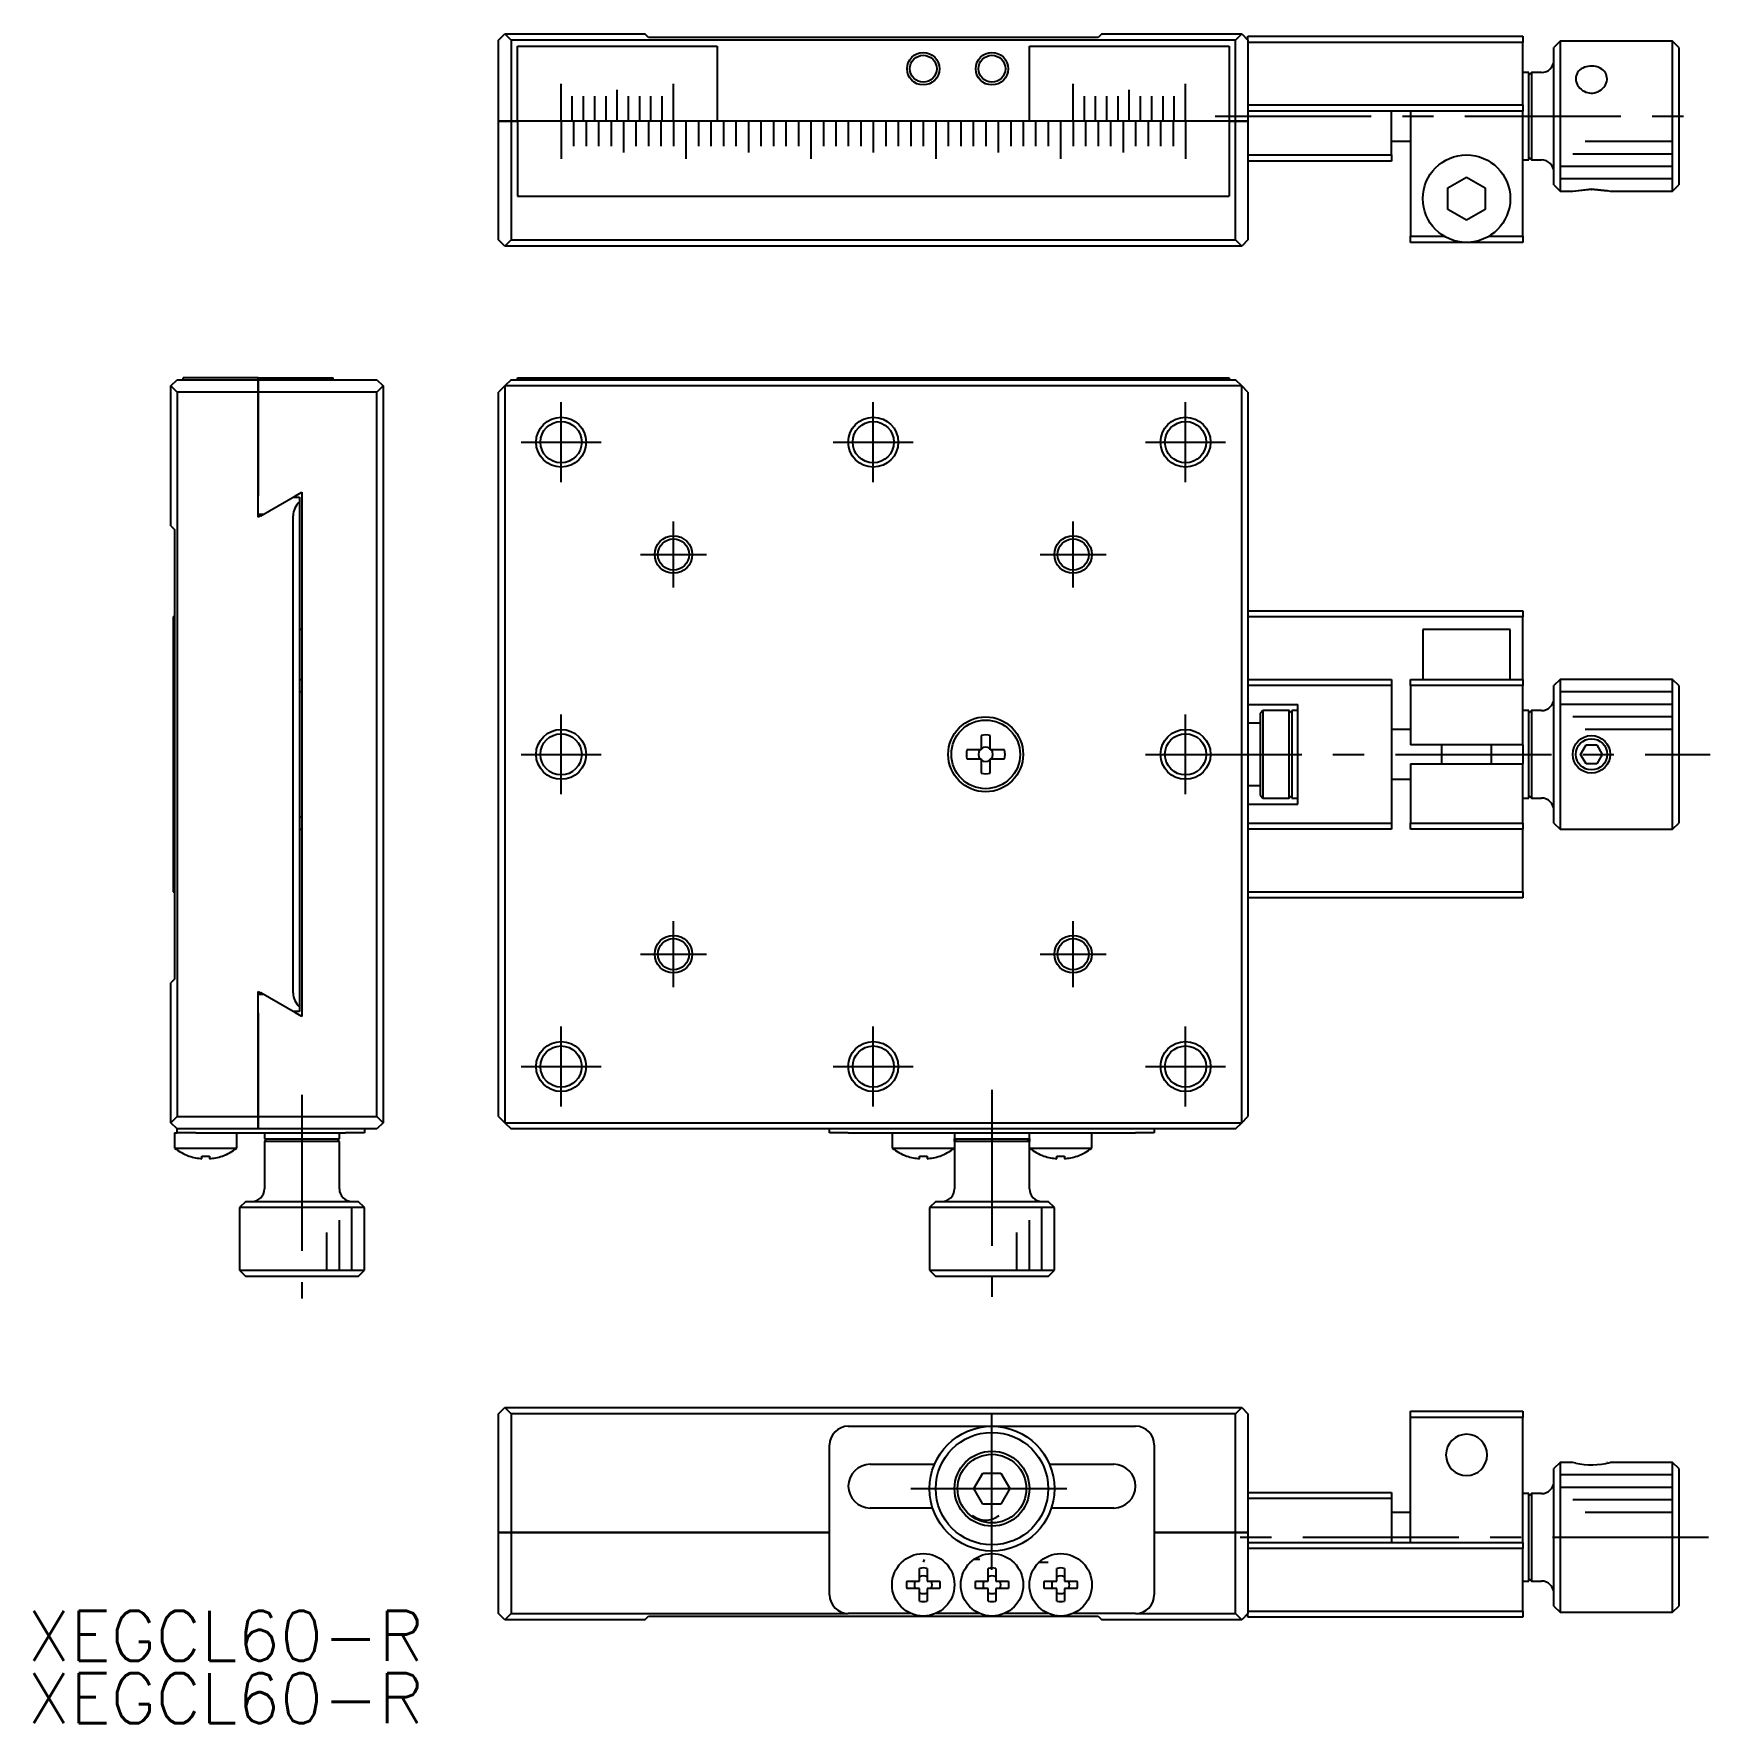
# Model space of a CAD drawing. Extents: x 16 to 277, y 13 to 148.
# Drawn here: x 15.5 to 149.8, y 13.2 to 148.5 of the extents above; entities that cross this region are included whole.
import ezdxf

# ---------------------------------------------------------------- set-up
doc = ezdxf.new("R2010")
doc.units = 0
doc.header["$LTSCALE"] = 10
doc.linetypes.add('CENTER', pattern=[2, 1.25, -0.25, 0.25, -0.25])
doc.linetypes.add('DASHED', pattern=[3.5, 2, -1.5])
doc.layers.get('0').update_dxf_attribs({"linetype": 'CONTINUOUS'})
doc.layers.add('CENTER', color=1, linetype='CENTER')
doc.styles.get("Standard").update_dxf_attribs({"font": 'txt.shx', "bigfont": '@extfont2.shx'})

msp = doc.modelspace()

# ---------------------------------------------------------------- linework, layer by layer
at = {"color": 7, "linetype": 'CONTINUOUS'}
for p, q in [((52.75, 148), (53.25, 148.5)), ((52.75, 141.5), (52.75, 148)), ((53.25, 148.5), (53.75, 148)), ((53.25, 148.5), (64.45, 148.5)), ((111.75, 148), (53.75, 148)), ((53.75, 148), (53.75, 141.5)), ((54.25, 141.5), (54.25, 147.5)), ((54.25, 147.5), (70.25, 147.5)), ((64.75, 148.2), (64.45, 148.5)), ((100.75, 148.2), (64.75, 148.2)), ((70.25, 147.5), (70.25, 141.5)), ((95.25, 141.5), (95.25, 147.5)), ((95.25, 147.5), (111.25, 147.5)), ((101.05, 148.5), (100.75, 148.2)), ((101.05, 148.5), (112.25, 148.5)), ((111.25, 147.5), (111.25, 141.5)), ((111.75, 148), (112.25, 148.5)), ((111.75, 141.5), (111.75, 148)), ((112.25, 148.5), (112.75, 148)), ((112.75, 148.3), (134.75, 148.3)), ((112.75, 148), (112.75, 148.3)), ((112.75, 148), (112.75, 141.5)), ((134.75, 147.8), (112.75, 147.8)), ((134.75, 148.3), (134.75, 147.8)), ((134.75, 142.8), (134.75, 147.8)), ((137.75, 147.9), (137.25, 147.4)), ((137.75, 147.9), (137.75, 141.9)), ((146.75, 147.9), (137.75, 147.9)), ((146.75, 135.9), (146.75, 147.9)), ((147.25, 147.4), (146.75, 147.9)), ((137.25, 141.9), (137.25, 147.4)), ((147.25, 147.4), (147.25, 136.4)), ((135.25, 145.4), (134.75, 145.4)), ((135.25, 141.9), (135.25, 145.4)), ((135.45, 145.4), (135.25, 145.2)), ((135.45, 145.4), (135.45, 141.9)), ((136.25, 145.4), (135.45, 145.4)), ((139.00704, 145.013965), (139, 144.9)), ((139, 144.9), (139.00697, 144.785116)), ((139.00697, 144.785116), (139.032318, 144.652126)), ((139.03298, 145.143633), (139.00704, 145.013965)), ((139.080013, 145.27299), (139.03298, 145.143633)), ((139.145046, 145.391865), (139.080013, 145.27299)), ((139.227385, 145.500935), (139.145046, 145.391865)), ((139.327297, 145.600523), (139.227385, 145.500935)), ((139.438845, 145.685716), (139.327297, 145.600523)), ((139.564145, 145.759167), (139.438845, 145.685716)), ((139.699716, 145.819033), (139.564145, 145.759167)), ((141.078257, 145.674032), (140.952483, 145.750534)), ((141.188586, 145.586417), (141.078257, 145.674032)), ((141.283766, 145.487928), (141.188586, 145.586417)), ((141.363552, 145.378342), (141.283766, 145.487928)), ((141.424444, 145.263004), (141.363552, 145.378342)), ((141.468588, 145.137894), (141.424444, 145.263004)), ((141.493803, 145.006981), (141.468588, 145.137894)), ((141.476335, 144.687911), (141.497266, 144.828224)), ((141.5, 144.900001), (141.493803, 145.006981)), ((141.497266, 144.828224), (141.5, 144.900001)), ((139.032318, 144.652126), (139.076765, 144.51874)), ((139.076765, 144.51874), (139.139411, 144.389455)), ((139.139411, 144.389455), (139.217933, 144.268466)), ((141.238337, 144.21273), (141.326237, 144.33251)), ((141.326237, 144.33251), (141.376895, 144.419339)), ((141.376895, 144.419339), (141.436617, 144.553232)), ((141.436617, 144.553232), (141.476335, 144.687911)), ((112.75, 142.8), (134.75, 142.8)), ((134.75, 142.3), (112.75, 142.3)), ((124.25, 138.8), (124.25, 142.3)), ((125.75, 142.3), (125.75, 132.3)), ((134.75, 142.8), (134.75, 142.3)), ((134.75, 132.3), (134.75, 142.3)), ((52.75, 132), (52.75, 141.5)), ((52.75, 141.5), (53.75, 141.5)), ((53.75, 141.5), (52.75, 141.5)), ((53.75, 141.5), (53.75, 132)), ((54.24, 141.5), (53.75, 141.5)), ((53.75, 141.5), (54.24, 141.5)), ((57.74, 141.5), (54.25, 141.5)), ((54.25, 141.5), (54.25, 135.5)), ((57.74, 141.5), (54.25, 141.5)), ((57.75, 141.5), (57.74, 141.5)), ((57.75, 141.5), (57.74, 141.5)), ((57.76, 141.5), (57.75, 141.5)), ((57.76, 141.5), (57.75, 141.5)), ((58.65, 141.5), (57.76, 141.5)), ((58.64, 141.5), (57.76, 141.5)), ((58.65, 141.5), (58.64, 141.5)), ((58.74, 141.5), (58.65, 141.5)), ((58.66, 141.5), (58.65, 141.5)), ((58.75, 141.5), (58.66, 141.5)), ((58.75, 141.5), (58.74, 141.5)), ((58.76, 141.5), (58.75, 141.5)), ((59.54, 141.5), (58.75, 141.5)), ((59.55, 141.5), (58.76, 141.5)), ((59.55, 141.5), (59.54, 141.5)), ((59.74, 141.5), (59.55, 141.5)), ((59.56, 141.5), (59.55, 141.5)), ((59.75, 141.5), (59.56, 141.5)), ((59.75, 141.5), (59.74, 141.5)), ((59.76, 141.5), (59.75, 141.5)), ((60.44, 141.5), (59.75, 141.5)), ((60.45, 141.5), (59.76, 141.5)), ((60.45, 141.5), (60.44, 141.5)), ((60.74, 141.5), (60.45, 141.5)), ((60.46, 141.5), (60.45, 141.5)), ((60.75, 141.5), (60.46, 141.5)), ((60.75, 141.5), (60.74, 141.5)), ((60.76, 141.5), (60.75, 141.5)), ((61.34, 141.5), (60.75, 141.5)), ((61.35, 141.5), (60.76, 141.5)), ((61.35, 141.5), (61.34, 141.5)), ((61.74, 141.5), (61.35, 141.5)), ((61.36, 141.5), (61.35, 141.5)), ((61.75, 141.5), (61.36, 141.5)), ((61.75, 141.5), (61.74, 141.5)), ((61.76, 141.5), (61.75, 141.5)), ((62.24, 141.5), (61.75, 141.5)), ((62.25, 141.5), (61.76, 141.5)), ((62.25, 141.5), (62.24, 141.5)), ((62.74, 141.5), (62.25, 141.5)), ((62.26, 141.5), (62.25, 141.5)), ((62.75, 141.5), (62.26, 141.5)), ((62.75, 141.5), (62.74, 141.5)), ((62.76, 141.5), (62.75, 141.5)), ((63.14, 141.5), (62.75, 141.5)), ((63.15, 141.5), (62.76, 141.5)), ((63.15, 141.5), (63.14, 141.5)), ((63.74, 141.5), (63.15, 141.5)), ((63.16, 141.5), (63.15, 141.5)), ((63.75, 141.5), (63.16, 141.5)), ((63.75, 141.5), (63.74, 141.5)), ((63.76, 141.5), (63.75, 141.5)), ((64.04, 141.5), (63.75, 141.5)), ((64.05, 141.5), (63.76, 141.5)), ((64.05, 141.5), (64.04, 141.5)), ((64.74, 141.5), (64.05, 141.5)), ((64.06, 141.5), (64.05, 141.5)), ((64.75, 141.5), (64.06, 141.5)), ((64.75, 141.5), (64.74, 141.5)), ((64.76, 141.5), (64.75, 141.5)), ((64.94, 141.5), (64.75, 141.5)), ((64.95, 141.5), (64.76, 141.5)), ((64.95, 141.5), (64.94, 141.5)), ((65.74, 141.5), (64.95, 141.5)), ((64.96, 141.5), (64.95, 141.5)), ((65.75, 141.5), (64.96, 141.5)), ((65.75, 141.5), (65.74, 141.5)), ((65.76, 141.5), (65.75, 141.5)), ((65.84, 141.5), (65.75, 141.5)), ((65.85, 141.5), (65.76, 141.5)), ((65.85, 141.5), (65.84, 141.5)), ((66.74, 141.5), (65.85, 141.5)), ((65.86, 141.5), (65.85, 141.5)), ((66.74, 141.5), (65.86, 141.5)), ((66.75, 141.5), (66.74, 141.5)), ((66.75, 141.5), (66.74, 141.5)), ((66.76, 141.5), (66.75, 141.5)), ((66.76, 141.5), (66.75, 141.5)), ((67.74, 141.5), (66.76, 141.5)), ((67.75, 141.5), (66.76, 141.5)), ((67.75, 141.5), (67.74, 141.5)), ((67.76, 141.5), (67.75, 141.5)), ((68.75, 141.5), (67.75, 141.5)), ((68.74, 141.5), (67.76, 141.5)), ((68.75, 141.5), (68.74, 141.5)), ((68.76, 141.5), (68.75, 141.5)), ((69.75, 141.5), (68.75, 141.5)), ((69.74, 141.5), (68.76, 141.5)), ((69.75, 141.5), (69.74, 141.5)), ((69.76, 141.5), (69.75, 141.5)), ((70.25, 141.5), (69.75, 141.5)), ((70.25, 141.5), (69.76, 141.5)), ((70.26, 141.5), (70.25, 141.5)), ((70.75, 141.5), (70.26, 141.5)), ((71.75, 141.5), (70.75, 141.5)), ((72.75, 141.5), (71.75, 141.5)), ((73.75, 141.5), (72.75, 141.5)), ((74.75, 141.5), (73.75, 141.5)), ((75.75, 141.5), (74.75, 141.5)), ((76.75, 141.5), (75.75, 141.5)), ((77.75, 141.5), (76.75, 141.5)), ((78.75, 141.5), (77.75, 141.5)), ((79.75, 141.5), (78.75, 141.5)), ((80.75, 141.5), (79.75, 141.5)), ((81.75, 141.5), (80.75, 141.5)), ((82.75, 141.5), (81.75, 141.5)), ((83.75, 141.5), (82.75, 141.5)), ((84.75, 141.5), (83.75, 141.5)), ((85.75, 141.5), (84.75, 141.5)), ((86.75, 141.5), (85.75, 141.5)), ((87.75, 141.5), (86.75, 141.5)), ((88.75, 141.5), (87.75, 141.5)), ((89.75, 141.5), (88.75, 141.5)), ((90.75, 141.5), (89.75, 141.5)), ((91.75, 141.5), (90.75, 141.5)), ((92.75, 141.5), (91.75, 141.5)), ((93.75, 141.5), (92.75, 141.5)), ((94.75, 141.5), (93.75, 141.5)), ((95.24, 141.5), (94.75, 141.5)), ((95.25, 141.5), (95.24, 141.5)), ((95.74, 141.5), (95.25, 141.5)), ((95.75, 141.5), (95.25, 141.5)), ((95.75, 141.5), (95.74, 141.5)), ((95.76, 141.5), (95.75, 141.5)), ((96.75, 141.5), (95.75, 141.5)), ((96.74, 141.5), (95.76, 141.5)), ((96.75, 141.5), (96.74, 141.5)), ((96.76, 141.5), (96.75, 141.5)), ((97.75, 141.5), (96.75, 141.5)), ((97.74, 141.5), (96.76, 141.5)), ((97.75, 141.5), (97.74, 141.5)), ((97.76, 141.5), (97.75, 141.5)), ((98.74, 141.5), (97.75, 141.5)), ((98.74, 141.5), (97.76, 141.5)), ((98.75, 141.5), (98.74, 141.5)), ((98.75, 141.5), (98.74, 141.5)), ((98.76, 141.5), (98.75, 141.5)), ((98.76, 141.5), (98.75, 141.5)), ((99.65, 141.5), (98.76, 141.5)), ((99.64, 141.5), (98.76, 141.5)), ((99.65, 141.5), (99.64, 141.5)), ((99.74, 141.5), (99.65, 141.5)), ((99.66, 141.5), (99.65, 141.5)), ((99.75, 141.5), (99.66, 141.5)), ((99.75, 141.5), (99.74, 141.5)), ((99.76, 141.5), (99.75, 141.5)), ((100.54, 141.5), (99.75, 141.5)), ((100.55, 141.5), (99.76, 141.5)), ((100.55, 141.5), (100.54, 141.5)), ((100.74, 141.5), (100.55, 141.5)), ((100.56, 141.5), (100.55, 141.5)), ((100.75, 141.5), (100.56, 141.5)), ((100.75, 141.5), (100.74, 141.5)), ((100.76, 141.5), (100.75, 141.5)), ((101.44, 141.5), (100.75, 141.5)), ((101.45, 141.5), (100.76, 141.5)), ((101.45, 141.5), (101.44, 141.5)), ((101.74, 141.5), (101.45, 141.5)), ((101.46, 141.5), (101.45, 141.5)), ((101.75, 141.5), (101.46, 141.5)), ((101.75, 141.5), (101.74, 141.5)), ((101.76, 141.5), (101.75, 141.5)), ((102.34, 141.5), (101.75, 141.5)), ((102.35, 141.5), (101.76, 141.5)), ((102.35, 141.5), (102.34, 141.5)), ((102.74, 141.5), (102.35, 141.5)), ((102.36, 141.5), (102.35, 141.5)), ((102.75, 141.5), (102.36, 141.5)), ((102.75, 141.5), (102.74, 141.5)), ((102.76, 141.5), (102.75, 141.5)), ((103.24, 141.5), (102.75, 141.5)), ((103.25, 141.5), (102.76, 141.5)), ((103.25, 141.5), (103.24, 141.5)), ((103.74, 141.5), (103.25, 141.5)), ((103.26, 141.5), (103.25, 141.5)), ((103.75, 141.5), (103.26, 141.5)), ((103.75, 141.5), (103.74, 141.5)), ((103.76, 141.5), (103.75, 141.5)), ((104.14, 141.5), (103.75, 141.5)), ((104.15, 141.5), (103.76, 141.5)), ((104.15, 141.5), (104.14, 141.5)), ((104.74, 141.5), (104.15, 141.5)), ((104.16, 141.5), (104.15, 141.5)), ((104.75, 141.5), (104.16, 141.5)), ((104.75, 141.5), (104.74, 141.5)), ((104.76, 141.5), (104.75, 141.5)), ((105.04, 141.5), (104.75, 141.5)), ((105.05, 141.5), (104.76, 141.5)), ((105.05, 141.5), (105.04, 141.5)), ((105.74, 141.5), (105.05, 141.5)), ((105.06, 141.5), (105.05, 141.5)), ((105.75, 141.5), (105.06, 141.5)), ((105.75, 141.5), (105.74, 141.5)), ((105.76, 141.5), (105.75, 141.5)), ((105.94, 141.5), (105.75, 141.5)), ((105.95, 141.5), (105.76, 141.5)), ((105.95, 141.5), (105.94, 141.5)), ((106.74, 141.5), (105.95, 141.5)), ((105.96, 141.5), (105.95, 141.5)), ((106.75, 141.5), (105.96, 141.5)), ((106.75, 141.5), (106.74, 141.5)), ((106.76, 141.5), (106.75, 141.5)), ((106.84, 141.5), (106.75, 141.5)), ((106.85, 141.5), (106.76, 141.5)), ((106.85, 141.5), (106.84, 141.5)), ((107.74, 141.5), (106.85, 141.5)), ((106.86, 141.5), (106.85, 141.5)), ((107.74, 141.5), (106.86, 141.5)), ((107.75, 141.5), (107.74, 141.5)), ((107.75, 141.5), (107.74, 141.5)), ((107.76, 141.5), (107.75, 141.5)), ((107.76, 141.5), (107.75, 141.5)), ((111.25, 141.5), (107.76, 141.5)), ((111.25, 141.5), (107.76, 141.5)), ((111.25, 141.5), (111.25, 135.5)), ((111.75, 141.5), (111.26, 141.5)), ((111.26, 141.5), (111.75, 141.5)), ((111.75, 132), (111.75, 141.5)), ((111.75, 141.5), (112.75, 141.5)), ((112.75, 141.5), (111.75, 141.5)), ((112.75, 141.5), (112.75, 132)), ((135.25, 138.4), (135.25, 141.9)), ((135.45, 141.9), (135.45, 138.4)), ((137.25, 136.4), (137.25, 141.9)), ((137.75, 141.9), (137.75, 135.9)), ((124.25, 139.9), (125.75, 139.9)), ((112.75, 138.8), (124.25, 138.8)), ((124.25, 138.3), (112.75, 138.3)), ((124.25, 138.8), (124.25, 138.3)), ((134.75, 138.4), (135.25, 138.4)), ((135.25, 138.6), (135.45, 138.4)), ((135.45, 138.4), (136.25, 138.4)), ((128.75, 136.166025), (130.25, 137.032051)), ((130.25, 137.032051), (131.75, 136.166025)), ((54.25, 135.5), (111.25, 135.5)), ((128.75, 134.433975), (128.75, 136.166025)), ((131.75, 136.166025), (131.75, 134.433975)), ((137.25, 136.4), (137.75, 135.9)), ((137.75, 135.9), (138.750005, 135.9)), ((138.750005, 135.9), (138.750219, 135.9)), ((138.750219, 135.9), (138.750466, 135.9)), ((140.25, 136.031653), (139, 135.9)), ((140.24826, 136.031652), (140.295157, 136.031479)), ((141.5, 135.9), (140.25, 136.031653)), ((141.749995, 135.9), (146.75, 135.9)), ((146.75, 135.9), (147.25, 136.4)), ((130.25, 133.567949), (128.75, 134.433975)), ((131.75, 134.433975), (130.25, 133.567949)), ((53.25, 131.5), (52.75, 132)), ((53.75, 132), (53.25, 131.5)), ((112.25, 131.5), (53.25, 131.5)), ((53.75, 132), (111.75, 132)), ((112.25, 131.5), (111.75, 132)), ((112.75, 132), (112.25, 131.5)), ((125.75, 131.8), (125.75, 132.3)), ((125.75, 132.3), (128.447224, 132.3)), ((130.25, 131.8), (125.75, 131.8)), ((134.75, 131.8), (130.25, 131.8)), ((132.052776, 132.3), (134.75, 132.3)), ((134.75, 132.3), (134.75, 131.8)), ((26.5, 120.3), (27, 120.8)), ((27, 120.8), (33.5, 120.8)), ((27.5, 120.8), (27.5, 120.95)), ((33.5, 120.95), (27.5, 120.95)), ((33.5, 120.8), (33.5, 120.95)), ((33.5, 120.95), (39.5, 120.95)), ((33.5, 120.95), (33.5, 120.8)), ((33.5, 120.8), (43, 120.8)), ((33.5, 119.8), (33.5, 120.8)), ((33.5, 120.8), (33.5, 119.8)), ((39.5, 120.8), (39.5, 120.95)), ((43, 120.8), (43.5, 120.3)), ((53.75, 120.8), (53.25, 120.3)), ((53.75, 120.8), (111.75, 120.8)), ((54.25, 120.95), (111.25, 120.95)), ((54.25, 120.8), (54.25, 120.95)), ((111.25, 120.95), (111.25, 120.8)), ((112.25, 120.3), (111.75, 120.8)), ((26.5, 109.1), (26.5, 120.3)), ((27, 119.8), (26.5, 120.3)), ((27, 119.8), (27, 61.8)), ((33.5, 119.8), (27, 119.8)), ((43, 119.8), (33.5, 119.8)), ((33.5, 119.8), (33.5, 111.5)), ((33.5, 111.5), (33.5, 119.8)), ((43.5, 120.3), (43, 119.8)), ((43, 61.8), (43, 119.8)), ((43.5, 120.3), (43.5, 61.3)), ((53.25, 120.3), (52.75, 119.8)), ((52.75, 61.8), (52.75, 119.8)), ((112.25, 120.3), (53.25, 120.3)), ((53.25, 120.3), (53.25, 61.3)), ((112.75, 119.8), (112.25, 120.3)), ((112.25, 61.3), (112.25, 120.3)), ((112.75, 119.8), (112.75, 61.8)), ((33.5, 109.7795), (33.5, 111.5)), ((33.708712, 109.9), (36.480385, 111.5)), ((36.30718, 111.4), (36.8, 111.4)), ((36.480385, 111.5), (37, 111.8)), ((36.8, 111.4), (36.8, 111.018034)), ((36.8, 111.018034), (36.8, 70.581966)), ((37, 111.8), (37, 69.8)), ((33.881917, 110), (33.5, 110)), ((33.708712, 109.9), (33.5, 109.7795)), ((36.3, 71.7), (36.3, 109.9)), ((26.5, 109.1), (26.8, 108.8)), ((26.8, 108.8), (26.8, 72.8)), ((26.8, 101.9), (26.7, 101.8)), ((26.7, 101.8), (26.7, 79.8)), ((112.75, 102.3), (134.75, 102.3)), ((134.75, 101.8), (112.75, 101.8)), ((134.75, 102.3), (134.75, 101.8)), ((134.75, 96.8), (134.75, 101.8)), ((37, 100.8), (36.8, 100.8)), ((133.75, 100.8), (126.75, 100.8)), ((126.75, 100.8), (126.75, 96.8)), ((133.75, 96.8), (133.75, 100.8)), ((36.8, 96.8), (37, 96.8)), ((112.75, 96.8), (124.25, 96.8)), ((124.25, 96.3), (112.75, 96.3)), ((124.25, 96.8), (124.25, 96.3)), ((124.25, 96.3), (124.25, 85.3)), ((125.75, 96.8), (128.447224, 96.8)), ((125.75, 96.3), (125.75, 96.8)), ((134.75, 96.3), (125.75, 96.3)), ((125.75, 96.3), (125.75, 91.55)), ((128.447224, 96.8), (132.052776, 96.8)), ((132.052776, 96.8), (134.75, 96.8)), ((134.75, 96.8), (134.75, 96.3)), ((134.75, 91.55), (134.75, 96.3)), ((137.75, 96.8), (137.25, 96.3)), ((137.25, 85.3), (137.25, 96.3)), ((137.75, 96.8), (137.75, 84.8)), ((146.75, 96.8), (137.75, 96.8)), ((146.75, 84.8), (146.75, 96.8)), ((147.25, 96.3), (146.75, 96.8)), ((147.25, 96.3), (147.25, 85.3)), ((37, 95.8), (36.8, 95.8)), ((112.75, 94.8), (116.75, 94.8)), ((116.75, 86.8), (116.75, 94.8)), ((113.95, 94.3), (113.75, 94.1)), ((113.75, 87.5), (113.75, 94.1)), ((113.95, 94.3), (113.95, 87.3)), ((116.05, 94.3), (113.95, 94.3)), ((116.05, 87.3), (116.05, 94.3)), ((116.25, 94.1), (116.05, 94.3)), ((116.25, 94.3), (116.25, 87.3)), ((116.25, 94.3), (116.25, 94.1)), ((116.75, 94.3), (116.25, 94.3)), ((135.25, 94.3), (134.75, 94.3)), ((135.25, 87.3), (135.25, 94.3)), ((135.25, 94.1), (135.25, 94.3)), ((135.45, 94.3), (135.25, 94.1)), ((135.45, 94.3), (135.45, 87.3)), ((136.25, 94.3), (135.45, 94.3)), ((91.38, 92.305191), (91.38, 91.17)), ((92.12, 91.17), (92.12, 92.305191)), ((113.75, 93.3), (112.75, 93.3)), ((125.75, 92.8), (124.25, 92.8)), ((91.38, 91.17), (90.244809, 91.17)), ((93.255191, 91.17), (92.12, 91.17)), ((134.75, 91.55), (125.75, 91.55)), ((128.25, 91.55), (128.25, 90.050019)), ((132.25, 90.050019), (132.25, 91.55)), ((134.75, 91.55), (134.75, 90.05)), ((139.383975, 90.8), (139.816987, 91.55)), ((139.816987, 90.05), (139.383975, 90.8)), ((139.816987, 91.55), (140.683013, 91.55)), ((140.683013, 91.55), (141.116025, 90.8)), ((141.116025, 90.8), (140.683013, 90.05)), ((90.244809, 90.43), (91.38, 90.43)), ((91.38, 90.43), (91.38, 89.294809)), ((92.12, 89.294809), (92.12, 90.43)), ((92.12, 90.43), (93.255191, 90.43)), ((125.75, 90.05), (134.75, 90.05)), ((125.75, 90.05), (125.75, 85.3)), ((134.75, 85.3), (134.75, 90.05)), ((140.683013, 90.05), (139.816987, 90.05)), ((112.75, 88.3), (113.75, 88.3)), ((124.25, 88.8), (125.75, 88.8)), ((112.75, 86.8), (116.75, 86.8)), ((113.75, 87.5), (113.95, 87.3)), ((113.95, 87.3), (116.05, 87.3)), ((116.05, 87.3), (116.25, 87.5)), ((116.25, 87.5), (116.25, 87.3)), ((116.25, 87.3), (116.75, 87.3)), ((134.75, 87.3), (135.25, 87.3)), ((135.25, 87.3), (135.25, 87.5)), ((135.25, 87.5), (135.45, 87.3)), ((135.45, 87.3), (136.25, 87.3)), ((36.8, 85.8), (37, 85.8)), ((112.75, 85.3), (124.25, 85.3)), ((124.25, 85.3), (124.25, 84.8)), ((125.75, 85.3), (134.75, 85.3)), ((125.75, 84.8), (125.75, 85.3)), ((134.75, 85.3), (134.75, 84.8)), ((137.25, 85.3), (137.75, 84.8)), ((146.75, 84.8), (147.25, 85.3)), ((36.8, 84.8), (37, 84.8)), ((124.25, 84.8), (112.75, 84.8)), ((134.75, 84.8), (125.75, 84.8)), ((134.75, 79.8), (134.75, 84.8)), ((137.75, 84.8), (146.75, 84.8)), ((26.7, 79.8), (26.8, 79.7)), ((112.75, 79.8), (134.75, 79.8)), ((134.75, 79.3), (112.75, 79.3)), ((134.75, 79.8), (134.75, 79.3)), ((26.8, 72.8), (26.5, 72.5)), ((26.5, 61.3), (26.5, 72.5)), ((33.5, 71.8205), (33.708712, 71.7)), ((33.5, 70.1), (33.5, 71.8205)), ((33.5, 71.6), (33.881917, 71.6)), ((36.480385, 70.1), (33.708712, 71.7)), ((36.8, 70.581966), (36.8, 70.2)), ((33.5, 70.1), (33.5, 61.8)), ((33.5, 61.8), (33.5, 70.1)), ((36.8, 70.2), (36.30718, 70.2)), ((37, 69.8), (36.480385, 70.1)), ((26.5, 61.3), (27, 61.8)), ((27, 60.8), (26.5, 61.3)), ((27, 61.8), (33.5, 61.8)), ((33.5, 61.8), (43, 61.8)), ((33.5, 60.8), (33.5, 61.8)), ((33.5, 61.8), (33.5, 60.8)), ((43, 61.8), (43.5, 61.3)), ((43.5, 61.3), (43, 60.8)), ((52.75, 61.8), (53.25, 61.3)), ((53.25, 61.3), (112.25, 61.3)), ((53.25, 61.3), (53.75, 60.8)), ((111.75, 60.8), (112.25, 61.3)), ((112.25, 61.3), (112.75, 61.8)), ((26.8, 60.5), (27, 60.5)), ((26.8, 60.5), (26.8, 59.277501)), ((27, 60.5), (27, 60.8)), ((33.5, 60.8), (27, 60.8)), ((28.5, 60.5), (27, 60.5)), ((28.5, 60.5), (40.5, 60.5)), ((31.8, 59.277501), (31.8, 60.5)), ((43, 60.8), (33.5, 60.8)), ((34, 60.5), (34, 60)), ((34, 60), (40, 60)), ((34.2, 60), (34, 59.8)), ((40, 59.8), (34, 59.8)), ((34, 59.8), (34, 56)), ((34.2, 60), (39.8, 60)), ((40, 59.8), (39.8, 60)), ((40, 60), (40, 60.5)), ((40, 56), (40, 59.8)), ((42, 60.5), (40.5, 60.5)), ((42, 60.8), (42, 60.5)), ((111.75, 60.8), (53.75, 60.8)), ((79.25, 60.5), (79.25, 60.8)), ((80.75, 60.5), (79.25, 60.5)), ((80.75, 60.5), (95.25, 60.5)), ((84.25, 60.5), (84.25, 59.277501)), ((89.25, 60.5), (89.25, 60)), ((89.25, 60), (89.45, 60)), ((89.25, 60), (95.25, 60)), ((89.25, 59.8), (89.25, 60)), ((89.45, 60), (89.25, 59.8)), ((92.25, 59.8), (89.25, 59.8)), ((89.25, 59.8), (89.25, 56)), ((95.25, 59.8), (92.25, 59.8)), ((95.05, 60), (95.25, 60)), ((95.25, 59.8), (95.05, 60)), ((95.25, 60.5), (103.75, 60.5)), ((95.25, 60), (95.25, 60.5)), ((95.25, 60), (95.25, 59.8)), ((95.25, 56), (95.25, 59.8)), ((100.25, 59.277501), (100.25, 60.5)), ((105.25, 60.5), (103.75, 60.5)), ((105.25, 60.8), (105.25, 60.5)), ((26.8, 59.277501), (31.8, 59.277501)), ((27.95, 58.634698), (27.983755, 58.634698)), ((29, 58.634698), (29.6, 58.634698)), ((29, 58.422564), (29, 58.634698)), ((29.6, 58.634698), (29.6, 58.422564)), ((30.616245, 58.634698), (30.65, 58.634698)), ((84.25, 59.277501), (89.25, 59.277501)), ((85.4, 58.634698), (85.433755, 58.634698)), ((86.45, 58.634698), (87.05, 58.634698)), ((86.45, 58.422564), (86.45, 58.634698)), ((87.05, 58.634698), (87.05, 58.422564)), ((88.066245, 58.634698), (88.1, 58.634698)), ((95.25, 59.277501), (100.25, 59.277501)), ((96.4, 58.634698), (96.433755, 58.634698)), ((97.45, 58.634698), (98.05, 58.634698)), ((97.45, 58.422564), (97.45, 58.634698)), ((98.05, 58.634698), (98.05, 58.422564)), ((99.066245, 58.634698), (99.1, 58.634698)), ((32.5, 55), (32, 54.5)), ((42, 54.5), (32, 54.5)), ((32, 54.5), (32, 49.5)), ((32.5, 55), (41.5, 55)), ((42, 54.5), (41.5, 55)), ((42, 49.5), (42, 54.5)), ((87.75, 55), (87.25, 54.5)), ((92.25, 54.5), (87.25, 54.5)), ((87.25, 54.5), (87.25, 49.5)), ((87.75, 55), (92.25, 55)), ((92.25, 55), (96.75, 55)), ((97.25, 54.5), (92.25, 54.5)), ((97.25, 54.5), (96.75, 55)), ((97.25, 49.5), (97.25, 54.5)), ((32, 49.5), (42, 49.5)), ((32, 49.5), (32.5, 49)), ((41.5, 49), (32.5, 49)), ((41.5, 49), (42, 49.5)), ((87.25, 49.5), (97.25, 49.5)), ((87.25, 49.5), (87.75, 49)), ((96.75, 49), (87.75, 49)), ((96.75, 49), (97.25, 49.5)), ((52.75, 38), (53.25, 38.5)), ((52.75, 28.5), (52.75, 38)), ((53.25, 38.5), (53.75, 38)), ((53.25, 38.5), (112.25, 38.5)), ((111.75, 38), (53.75, 38)), ((53.75, 38), (53.75, 28.5)), ((111.75, 38), (112.25, 38.5)), ((111.75, 28.5), (111.75, 38)), ((112.25, 38.5), (112.75, 38)), ((112.75, 38), (112.75, 28.5)), ((125.75, 38.2), (134.75, 38.2)), ((125.75, 37.7), (125.75, 38.2)), ((134.75, 38.2), (134.75, 37.7)), ((80.75, 37), (92.25, 37)), ((92.25, 37), (103.75, 37)), ((125.75, 27.7), (125.75, 37.7)), ((134.75, 37.7), (125.75, 37.7)), ((134.75, 27.7), (134.75, 37.7)), ((79.25, 23.5), (79.25, 35.5)), ((105.25, 35.5), (105.25, 23.5)), ((82.5, 33.95), (87.645926, 33.95)), ((96.854074, 33.95), (102, 33.95)), ((137.75, 34.1), (137.25, 33.6)), ((137.75, 34.1), (137.75, 22.1)), ((138.750005, 34.1), (137.75, 34.1)), ((138.7503, 34.1), (138.750005, 34.1)), ((138.750918, 34.1), (138.7503, 34.1)), ((141.5, 34.1), (141.496185, 34.099206)), ((146.75, 34.1), (141.749995, 34.1)), ((146.75, 28.1), (146.75, 34.1)), ((147.25, 33.6), (146.75, 34.1)), ((90.806624, 32), (91.528312, 33.25)), ((91.528312, 33.25), (92.971688, 33.25)), ((92.971688, 33.25), (93.693376, 32)), ((137.25, 22.6), (137.25, 33.6)), ((147.25, 33.6), (147.25, 28.1)), ((91.528312, 30.75), (90.806624, 32)), ((93.693376, 32), (92.971688, 30.75)), ((112.75, 31.7), (124.25, 31.7)), ((124.25, 31.2), (112.75, 31.2)), ((124.25, 31.7), (124.25, 31.2)), ((124.25, 31.2), (124.25, 27.7)), ((135.25, 31.6), (134.75, 31.6)), ((135.25, 24.6), (135.25, 31.6)), ((135.45, 31.6), (135.25, 31.4)), ((135.25, 24.8), (135.25, 31.4)), ((135.45, 31.6), (135.45, 24.6)), ((136.25, 31.6), (135.45, 31.6)), ((87.496317, 30.45), (82.5, 30.45)), ((92.971688, 30.75), (91.528312, 30.75)), ((102, 30.45), (97.003683, 30.45)), ((125.75, 30.1), (124.25, 30.1)), ((53.75, 28.5), (52.75, 28.5)), ((52.75, 22), (52.75, 28.5)), ((52.75, 28.5), (53.75, 28.5)), ((53.75, 28.5), (79.25, 28.5)), ((53.75, 28.5), (53.75, 22)), ((79.25, 28.5), (53.75, 28.5)), ((111.75, 28.5), (105.25, 28.5)), ((105.25, 28.5), (111.75, 28.5)), ((112.75, 28.5), (111.75, 28.5)), ((111.75, 22), (111.75, 28.5)), ((111.75, 28.5), (112.75, 28.5)), ((112.75, 28.5), (112.75, 22)), ((112.75, 27.7), (134.75, 27.7)), ((134.75, 27.2), (112.75, 27.2)), ((134.75, 27.7), (134.75, 27.2)), ((134.75, 22.2), (134.75, 27.2)), ((146.75, 22.1), (146.75, 28.1)), ((147.25, 28.1), (147.25, 22.6)), ((85.433755, 24.6), (86.45, 24.6)), ((86.45, 24.6), (86.45, 25.616245)), ((87.05, 25.616245), (87.05, 24.6)), ((87.05, 24.6), (88.066245, 24.6)), ((90.933755, 24.6), (91.95, 24.6)), ((91.95, 24.6), (91.95, 25.616245)), ((92.55, 25.616245), (92.55, 24.6)), ((92.55, 24.6), (93.566245, 24.6)), ((96.433755, 24.6), (97.45, 24.6)), ((97.45, 24.6), (97.45, 25.616245)), ((98.05, 25.616245), (98.05, 24.6)), ((98.05, 24.6), (99.066245, 24.6)), ((134.75, 24.6), (135.25, 24.6)), ((135.25, 24.8), (135.45, 24.6)), ((135.45, 24.6), (136.25, 24.6)), ((86.45, 24), (85.433755, 24)), ((86.45, 22.983755), (86.45, 24)), ((88.066245, 24), (87.05, 24)), ((87.05, 24), (87.05, 22.983755)), ((91.95, 24), (90.933755, 24)), ((91.95, 22.983755), (91.95, 24)), ((93.566245, 24), (92.55, 24)), ((92.55, 24), (92.55, 22.983755)), ((97.45, 24), (96.433755, 24)), ((97.45, 22.983755), (97.45, 24)), ((99.066245, 24), (98.05, 24)), ((98.05, 24), (98.05, 22.983755)), ((53.25, 21.5), (52.75, 22)), ((53.75, 22), (53.25, 21.5)), ((53.75, 22), (80.75, 22)), ((64.45, 21.5), (64.75, 21.8)), ((64.75, 21.8), (86.75, 21.8)), ((85.770204, 22), (80.75, 22)), ((86.75, 21.8), (92.25, 21.8)), ((91.270204, 22), (87.729796, 22)), ((92.25, 21.8), (97.75, 21.8)), ((96.770204, 22), (93.229796, 22)), ((97.75, 21.8), (100.75, 21.8)), ((103.75, 22), (98.729796, 22)), ((100.75, 21.8), (101.05, 21.5)), ((103.75, 22), (111.75, 22)), ((112.25, 21.5), (111.75, 22)), ((112.75, 22), (112.25, 21.5)), ((112.75, 22.2), (134.75, 22.2)), ((112.75, 21.7), (112.75, 22)), ((134.75, 21.7), (112.75, 21.7)), ((134.75, 22.2), (134.75, 21.7)), ((137.25, 22.6), (137.75, 22.1)), ((137.75, 22.1), (146.75, 22.1)), ((146.75, 22.1), (147.25, 22.6)), ((64.45, 21.5), (53.25, 21.5)), ((112.25, 21.5), (101.05, 21.5))]:
    msp.add_line(p, q, dxfattribs=at)
at = {"color": 3, "linetype": 'CONTINUOUS'}
for p, q in [((57.75, 144), (57.75, 144.5)), ((57.75, 143.5), (57.75, 144)), ((57.75, 141.5), (57.75, 143.5)), ((58.65, 141.5), (58.65, 143.5)), ((59.55, 141.5), (59.55, 143.5)), ((60.45, 141.5), (60.45, 143.5)), ((61.35, 141.5), (61.35, 143.5)), ((62.25, 143.5), (62.25, 144)), ((62.25, 141.5), (62.25, 143.5)), ((63.15, 141.5), (63.15, 143.5)), ((64.05, 141.5), (64.05, 143.5)), ((64.95, 141.5), (64.95, 143.5)), ((65.85, 141.5), (65.85, 143.5)), ((66.75, 144), (66.75, 144.5)), ((66.75, 143.5), (66.75, 144)), ((66.75, 141.5), (66.75, 143.5)), ((98.75, 144), (98.75, 144.5)), ((98.75, 143.5), (98.75, 144)), ((98.75, 141.5), (98.75, 143.5)), ((99.65, 141.5), (99.65, 143.5)), ((100.55, 141.5), (100.55, 143.5)), ((101.45, 141.5), (101.45, 143.5)), ((102.35, 141.5), (102.35, 143.5)), ((103.25, 143.5), (103.25, 144)), ((103.25, 141.5), (103.25, 143.5)), ((104.15, 141.5), (104.15, 143.5)), ((105.05, 141.5), (105.05, 143.5)), ((105.95, 141.5), (105.95, 143.5)), ((106.85, 141.5), (106.85, 143.5)), ((107.75, 144), (107.75, 144.5)), ((107.75, 143.5), (107.75, 144)), ((107.75, 141.5), (107.75, 143.5)), ((57.75, 141.5), (57.75, 139.5)), ((58.75, 141.5), (58.75, 139.5)), ((59.75, 141.5), (59.75, 139.5)), ((60.75, 141.5), (60.75, 139.5)), ((61.75, 141.5), (61.75, 139.5)), ((62.75, 141.5), (62.75, 139.5)), ((63.75, 141.5), (63.75, 139.5)), ((64.75, 141.5), (64.75, 139.5)), ((65.75, 141.5), (65.75, 139.5)), ((66.75, 141.5), (66.75, 139.5)), ((67.75, 141.5), (67.75, 139.5)), ((68.75, 141.5), (68.75, 139.5)), ((69.75, 141.5), (69.75, 139.5)), ((70.75, 141.5), (70.75, 139.5)), ((71.75, 141.5), (71.75, 139.5)), ((72.75, 141.5), (72.75, 139.5)), ((73.75, 141.5), (73.75, 139.5)), ((74.75, 141.5), (74.75, 139.5)), ((75.75, 141.5), (75.75, 139.5)), ((76.75, 141.5), (76.75, 139.5)), ((77.75, 141.5), (77.75, 139.5)), ((78.75, 141.5), (78.75, 139.5)), ((79.75, 141.5), (79.75, 139.5)), ((80.75, 141.5), (80.75, 139.5)), ((81.75, 141.5), (81.75, 139.5)), ((82.75, 141.5), (82.75, 139.5)), ((83.75, 141.5), (83.75, 139.5)), ((84.75, 141.5), (84.75, 139.5)), ((85.75, 141.5), (85.75, 139.5)), ((86.75, 141.5), (86.75, 139.5)), ((87.75, 141.5), (87.75, 139.5)), ((88.75, 141.5), (88.75, 139.5)), ((89.75, 141.5), (89.75, 139.5)), ((90.75, 141.5), (90.75, 139.5)), ((91.75, 141.5), (91.75, 139.5)), ((92.75, 141.5), (92.75, 139.5)), ((93.75, 141.5), (93.75, 139.5)), ((94.75, 141.5), (94.75, 139.5)), ((95.75, 141.5), (95.75, 139.5)), ((96.75, 141.5), (96.75, 139.5)), ((97.75, 141.5), (97.75, 139.5)), ((98.75, 141.5), (98.75, 139.5)), ((99.75, 141.5), (99.75, 139.5)), ((100.75, 141.5), (100.75, 139.5)), ((101.75, 141.5), (101.75, 139.5)), ((102.75, 141.5), (102.75, 139.5)), ((103.75, 141.5), (103.75, 139.5)), ((104.75, 141.5), (104.75, 139.5)), ((105.75, 141.5), (105.75, 139.5)), ((106.75, 141.5), (106.75, 139.5)), ((107.75, 141.5), (107.75, 139.5)), ((57.75, 139.5), (57.75, 139)), ((62.75, 139.5), (62.75, 139)), ((67.75, 139.5), (67.75, 139)), ((72.75, 139.5), (72.75, 139)), ((77.75, 139.5), (77.75, 139)), ((82.75, 139.5), (82.75, 139)), ((87.75, 139.5), (87.75, 139)), ((92.75, 139.5), (92.75, 139)), ((97.75, 139.5), (97.75, 139)), ((102.75, 139.5), (102.75, 139)), ((107.75, 139.5), (107.75, 139)), ((139.75, 139.9), (146.75, 139.9)), ((57.75, 139), (57.75, 138.5)), ((67.75, 139), (67.75, 138.5)), ((77.75, 139), (77.75, 138.5)), ((87.75, 139), (87.75, 138.5)), ((97.75, 139), (97.75, 138.5)), ((107.75, 139), (107.75, 138.5)), ((138.75, 138.9), (146.75, 138.9)), ((137.75, 137.9), (146.75, 137.9)), ((137.75, 136.9), (146.75, 136.9)), ((138.750005, 135.9), (140.254625, 136.090519)), ((140.254625, 136.090522), (141.511696, 135.955095)), ((141.511696, 135.955095), (141.749995, 135.9)), ((146.75, 95.8), (137.75, 95.8)), ((146.75, 94.8), (137.75, 94.8)), ((146.75, 93.8), (138.75, 93.8)), ((146.75, 92.8), (139.75, 92.8)), ((41, 49.5), (41, 54.5)), ((96.25, 49.5), (96.25, 54.5)), ((40, 49.5), (40, 53.5)), ((95.25, 49.5), (95.25, 53.5)), ((39, 49.5), (39, 52.5)), ((94.25, 49.5), (94.25, 52.5)), ((138.98831, 34.044903), (138.750005, 34.1)), ((146.75, 33.1), (137.75, 33.1)), ((146.75, 32.1), (137.75, 32.1)), ((146.75, 31.1), (138.75, 31.1)), ((146.75, 30.1), (139.75, 30.1)), ((90.819091, 26.35), (91.283492, 26.35))]:
    msp.add_line(p, q, dxfattribs=at)
at = {"color": 3, "linetype": 'DASHED'}
for p, q in [((90.675, 29.85), (90.676511, 29.849072)), ((86.833601, 26.319282), (86.75, 26.100005)), ((96.01507, 26.100005), (96.75, 26.100005))]:
    msp.add_line(p, q, dxfattribs=at)
at = {"color": 3, "linetype": 'CONTINUOUS'}
for centre, radius in [((86.75, 145.7), 1.3), ((92.25, 145.7), 1.3), ((57.75, 115.8), 2), ((82.75, 115.8), 2), ((107.75, 115.8), 2), ((66.75, 106.8), 1.5), ((98.75, 106.8), 1.5), ((57.75, 90.8), 2), ((107.75, 90.8), 2), ((140.250064, 90.80051), 1.499937), ((66.75, 74.8), 1.5), ((98.75, 74.8), 1.5), ((57.75, 65.8), 2), ((82.75, 65.8), 2), ((107.75, 65.8), 2)]:
    msp.add_circle(centre, radius, dxfattribs=at)
at = {"color": 7, "linetype": 'CONTINUOUS'}
for centre, radius in [((86.75, 145.7), 1.075), ((92.25, 145.7), 1.075), ((130.25, 135.3), 3.5), ((57.75, 115.8), 1.65), ((82.75, 115.8), 1.65), ((107.75, 115.8), 1.65), ((66.75, 106.8), 1.25), ((98.75, 106.8), 1.25), ((91.75, 90.8), 3), ((91.75, 90.8), 2.75), ((57.75, 90.8), 1.65), ((107.75, 90.8), 1.65), ((140.249672, 90.800049), 1.249951), ((66.75, 74.8), 1.25), ((98.75, 74.8), 1.25), ((57.75, 65.8), 1.65), ((82.75, 65.8), 1.65), ((107.75, 65.8), 1.65), ((92.25, 32), 5), ((92.25, 32), 4.5), ((92.25, 32), 3), ((92.25, 32), 2.75), ((86.75, 24.3), 2.5), ((92.25, 24.3), 2.5), ((97.75, 24.3), 2.5)]:
    msp.add_circle(centre, radius, dxfattribs=at)
for centre, radius, start, end in [((136.25, 146.4), 1, 270, 0), ((140.246088, 144.339762), 1.576948, 89.8578474, 110.27180289), ((140.262793, 144.402837), 1.513922, 62.89868336, 90.4841602), ((140.250215, 145.040983), 1.289337, 216.80967278, 320.02994162), ((136.25, 137.4), 1, 0, 90), ((37.8, 109.9), 1.5, 131.810315, 180), ((136.25, 95.3), 1, 270, 0), ((91.75, 90.8), 1.55, 76.189603, 103.810397), ((91.75, 90.8), 1.55, 166.189603, 193.810397), ((91.75, 90.8), 0.574535, 139.909315, 220.090685), ((91.75, 90.8), 0.574535, 49.909315, 130.090685), ((91.75, 90.8), 0.574535, 319.909315, 40.090685), ((91.75, 90.8), 1.55, 346.189603, 13.810397), ((91.75, 90.8), 0.574535, 229.909315, 310.090685), ((91.75, 90.8), 1.55, 256.189603, 283.810397), ((136.25, 86.3), 1, 0, 90), ((37.8, 71.7), 1.5, 180, 228.189685), ((29.3, 62.4), 4, 231.317813, 250.275366), ((29.3, 62.4), 3.988734, 250.731797, 265.686606), ((29.3, 62.4), 3.988734, 274.313394, 289.268203), ((29.3, 62.4), 4, 289.724634, 308.682187), ((86.75, 62.4), 4, 231.317813, 250.275366), ((86.75, 62.4), 3.988734, 250.731797, 265.686606), ((86.75, 62.4), 3.988734, 274.313394, 289.268203), ((86.75, 62.4), 4, 289.724634, 308.682187), ((97.75, 62.4), 4, 231.317813, 250.275366), ((97.75, 62.4), 3.988734, 250.731797, 265.686606), ((97.75, 62.4), 3.988734, 274.313394, 289.268203), ((97.75, 62.4), 4, 289.724634, 308.682187), ((33, 56), 1, 270, 0), ((41, 56), 1, 180, 270), ((88.25, 56), 1, 270, 0), ((96.25, 56), 1, 180, 270), ((80.75, 35.5), 1.5, 90, 180), ((103.75, 35.5), 1.5, 0, 90), ((130.25, 34.7), 1.65, 90, 180), ((130.25, 34.7), 1.65, 270, 90), ((82.5, 32.2), 1.75, 90, 270), ((102, 32.2), 1.75, 270, 90), ((130.25, 34.7), 1.65, 180, 270), ((136.25, 32.6), 1, 270, 0), ((86.75, 24.3), 1.35, 167.160412, 192.839588), ((86.75, 24.3), 0.708484, 154.948092, 205.051908), ((86.75, 24.3), 1.35, 77.160412, 102.839588), ((86.75, 24.3), 0.708484, 64.948092, 115.051908), ((86.75, 24.3), 0.708484, 334.948092, 25.051908), ((86.75, 24.3), 1.35, 347.160412, 12.839588), ((92.25, 24.3), 1.35, 167.160412, 192.839588), ((92.25, 24.3), 0.708484, 154.948092, 205.051908), ((92.25, 24.3), 1.35, 77.160412, 102.839588), ((92.25, 24.3), 0.708484, 64.948092, 115.051908), ((92.25, 24.3), 0.708484, 334.948092, 25.051908), ((92.25, 24.3), 1.35, 347.160412, 12.839588), ((97.75, 24.3), 1.35, 167.160412, 192.839588), ((97.75, 24.3), 0.708484, 154.948092, 205.051908), ((97.75, 24.3), 1.35, 77.160412, 102.839588), ((97.75, 24.3), 0.708484, 64.948092, 115.051908), ((97.75, 24.3), 0.708484, 334.948092, 25.051908), ((97.75, 24.3), 1.35, 347.160412, 12.839588), ((136.25, 23.6), 1, 0, 90), ((80.75, 23.5), 1.5, 180, 270), ((86.75, 24.3), 0.708484, 244.948092, 295.051908), ((92.25, 24.3), 0.708484, 244.948092, 295.051908), ((97.75, 24.3), 0.708484, 244.948092, 295.051908), ((103.75, 23.5), 1.5, 270, 0), ((86.75, 24.3), 1.35, 257.160412, 282.839588), ((92.25, 24.3), 1.35, 257.160412, 282.839588), ((97.75, 24.3), 1.35, 257.160412, 282.839588)]:
    msp.add_arc(centre, radius, start, end, dxfattribs=at)
at = {"color": 3, "linetype": 'CONTINUOUS'}
msp.add_arc((140.253115, 39.88877), 5.979173, 257.787671, 284.498166, dxfattribs=at)
at = {"color": 3, "linetype": 'DASHED'}
msp.add_arc((91.75, 31.231905), 1.750796, 232.120245, 307.879755, dxfattribs=at)
at = {"layer": 'CENTER', "color": 1, "linetype": 'CENTER'}
for p, q in [((110.11, 141.9), (148.91, 141.9)), ((57.75, 112.6), (57.75, 119)), ((82.75, 112.6), (82.75, 119)), ((107.75, 112.6), (107.75, 119)), ((54.55, 115.8), (60.95, 115.8)), ((79.55, 115.8), (85.95, 115.8)), ((104.55, 115.8), (110.95, 115.8)), ((66.75, 104.15), (66.75, 109.45)), ((98.75, 104.15), (98.75, 109.45)), ((64.1, 106.8), (69.4, 106.8)), ((96.1, 106.8), (101.4, 106.8)), ((57.75, 87.6), (57.75, 94)), ((107.75, 87.6), (107.75, 94)), ((54.55, 90.8), (60.95, 90.8)), ((104.55, 90.8), (149.76, 90.8)), ((66.75, 72.15), (66.75, 77.45)), ((98.75, 72.15), (98.75, 77.45)), ((64.1, 74.8), (69.4, 74.8)), ((96.1, 74.8), (101.4, 74.8)), ((57.75, 62.6), (57.75, 69)), ((82.75, 62.6), (82.75, 69)), ((107.75, 62.6), (107.75, 69)), ((54.55, 65.8), (60.95, 65.8)), ((79.55, 65.8), (85.95, 65.8)), ((104.55, 65.8), (110.95, 65.8)), ((92.25, 63.94), (92.25, 47.35)), ((37, 63.53), (37, 47.22)), ((92.25, 25.5), (92.25, 38.5)), ((85.75, 32), (98.75, 32)), ((149.63, 28.1), (110.73, 28.1))]:
    msp.add_line(p, q, dxfattribs=at)

# ---------------------------------------------------------------- texts
at = {"color": 7}
for p in [(15.017969, 18.216667), (15.017969, 13.216667)]:
    msp.add_text('XEGCL60-R', height=4, dxfattribs=at).set_placement(p)

doc.saveas('drawing.dxf')
